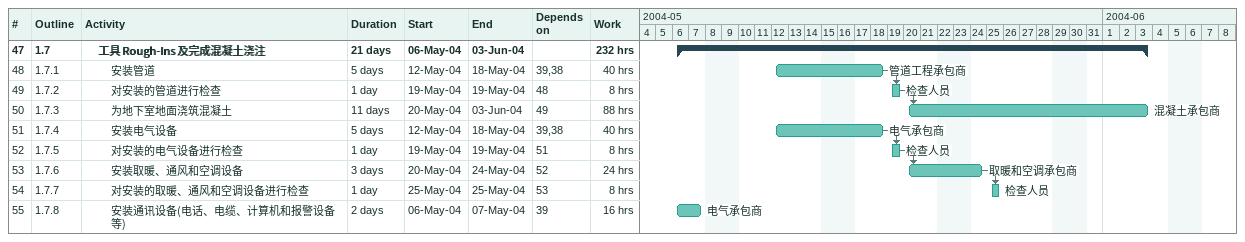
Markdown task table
| ID | WBS | Task | Duration | Start | Finish | Predecessors | Resources | Work (h) |
|---|---|---|---|---|---|---|---|---|
| 47 | 1.7 | **工具 Rough-Ins 及完成混凝土浇注** | 21d | 2004-05-06 | 2004-06-03 |  |  | 232 |
| 48 | 1.7.1 | 安装管道 | 5d | 2004-05-12 | 2004-05-18 | 39, 38 | 管道工程承包商 | 40 |
| 49 | 1.7.2 | 对安装的管道进行检查 | 1d | 2004-05-19 | 2004-05-19 | 48 | 检查人员 | 8 |
| 50 | 1.7.3 | 为地下室地面浇筑混凝土 | 11d | 2004-05-20 | 2004-06-03 | 49 | 混凝土承包商 | 88 |
| 51 | 1.7.4 | 安装电气设备 | 5d | 2004-05-12 | 2004-05-18 | 39, 38 | 电气承包商 | 40 |
| 52 | 1.7.5 | 对安装的电气设备进行检查 | 1d | 2004-05-19 | 2004-05-19 | 51 | 检查人员 | 8 |
| 53 | 1.7.6 | 安装取暖、通风和空调设备 | 3d | 2004-05-20 | 2004-05-24 | 52 | 取暖和空调承包商 | 24 |
| 54 | 1.7.7 | 对安装的取暖、通风和空调设备进行检查 | 1d | 2004-05-25 | 2004-05-25 | 53 | 检查人员 | 8 |
| 55 | 1.7.8 | 安装通讯设备(电话、电缆、计算机和报警设备等) | 2d | 2004-05-06 | 2004-05-07 | 39 | 电气承包商 | 16 |
